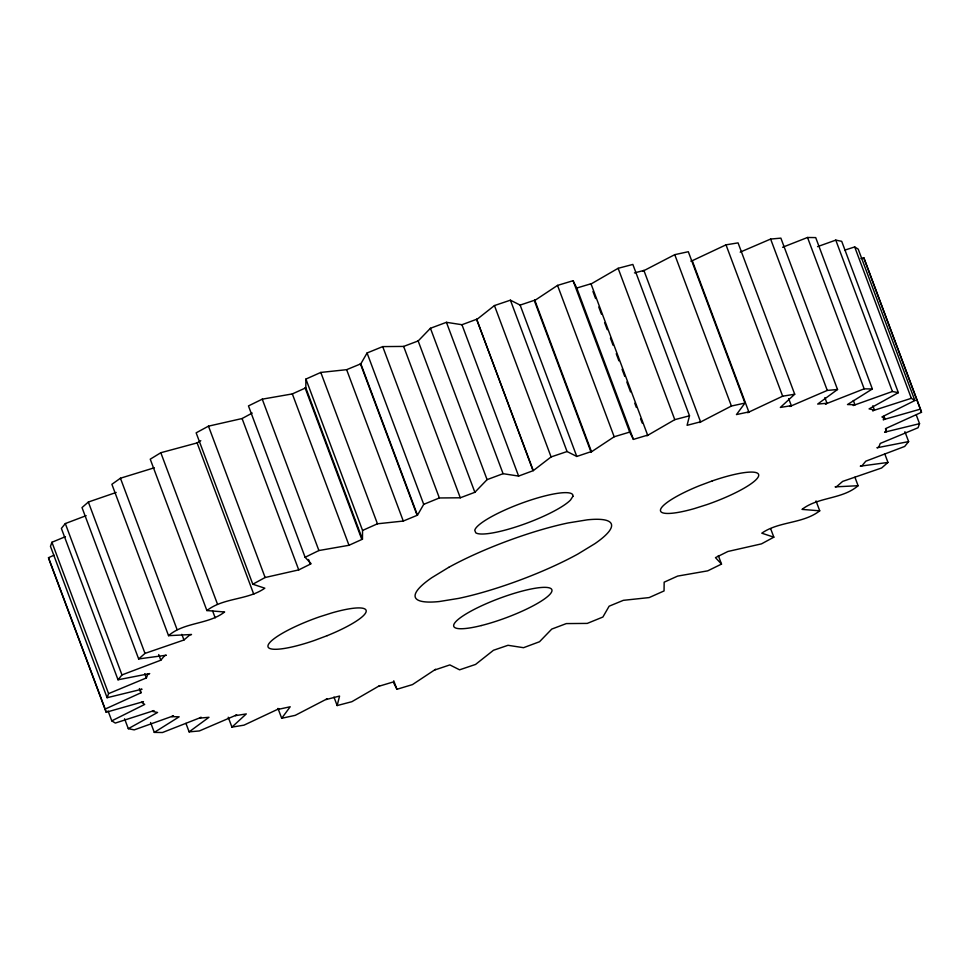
<?xml version="1.0" encoding="UTF-8"?>
<svg xmlns="http://www.w3.org/2000/svg" width="970" height="970" viewBox="0 0 970 970"><rect width="100%" height="100%" fill="white"/><g stroke="black" fill="none" stroke-linecap="round" stroke-linejoin="round"><path stroke-width="1.45" d="M305.805 387.83L292.334 393.917L262.252 399.167L248.465 405.921L305.113 557.277L318.9 550.536L348.994 545.285L362.453 539.199L305.805 387.83L305.914 379.076L320.803 372.432L346.642 369.679L360.828 363.823L417.476 515.191L423.72 504.351L439.361 497.962L460.289 497.792L474.863 492.299L487.086 479.641L503.078 473.687L518.611 476.076L533.294 470.632L476.646 319.275L461.962 324.72L446.43 322.319L430.437 328.272L418.215 340.931L403.641 346.423L382.713 346.605L367.072 352.983L360.828 363.823M362.453 539.199L362.562 530.444L305.914 379.076M532.663 469.674L476.646 319.275M533.294 470.632L551.093 456.931L567.062 451.535L576.786 456.458L591.421 451.547L534.773 300.179L520.138 305.089L510.414 300.179L494.445 305.562L476.537 319.724M718.333 555.604L721.51 564.091L707.724 570.845L677.63 576.095L664.159 582.182L664.05 590.936L649.16 597.581L623.334 600.333L609.136 606.189L602.891 617.029L587.262 623.407L566.322 623.589L551.76 629.081L539.526 641.74L523.533 647.693L508.013 645.293L493.463 650.276L475.555 664.438L459.586 669.821L449.862 664.911L435.227 669.821L435.615 669.276L412.468 684.602L396.936 689.282L393.238 681.971L379.015 686.226L379.694 685.596L351.867 701.698L337.148 705.566L339.573 696.048L326.102 699.552L327.048 698.849L295.244 715.339L281.688 718.285L277.99 708.391M689.5 415.803L674.78 419.658L646.954 435.772L647.633 435.13L590.985 283.773L590.306 284.404L618.132 268.302L632.852 264.434L689.5 415.803L687.075 425.321L700.546 421.817L643.898 270.448L634.465 272.909M65.439 536.665L51.931 542.266L50.464 546.34L107.112 697.709L142.02 689.185L140.129 689.84L140.965 692.798L105.148 709.07L106.191 712.247L143.475 701.625L141.596 702.341L144.724 704.414L111.78 720.855L108.07 710.949M107.112 697.709L108.579 693.635L51.931 542.266M916.359 415.184L919.536 423.672L918.056 427.746L880.251 443.435L878.784 447.218L876.941 447.788L908.623 441.592L904.913 431.686M108.579 693.635L146.385 677.933L147.852 674.162L149.707 673.592L118.025 679.788L61.377 528.42L65.317 523.558L86.148 515.664M534.773 300.179L534.385 300.724L557.532 285.398L573.064 280.718L576.762 288.029L633.41 439.398L647.633 435.13M534.906 302.143L591.033 452.093L591.421 451.547M281.688 718.285L290.188 706.778L277.808 709.446L279.008 708.694L243.991 725.16L231.939 727.124L228.241 717.23M643.898 270.448L642.952 271.151L674.756 254.661L688.312 251.715L744.96 403.071L736.46 414.578L748.84 411.923L692.192 260.554L690.992 261.306L726.009 244.84L738.061 242.876L794.709 394.232L780.353 407.436L791.326 405.678L788.683 398.609M118.025 679.788L121.965 674.926L160.838 660.194L164.573 655.696L166.331 655.211L138.661 658.933L82.013 507.577L88.343 502.036L116.182 492.457M908.623 441.592L904.67 446.455L865.798 461.186L862.063 465.685L860.305 466.17L887.974 462.435L884.798 453.948M231.939 727.124L246.295 713.92L235.322 715.678L236.728 714.902L199.371 730.943L189.126 731.865L185.949 723.377M138.661 658.933L144.991 653.404L183.96 639.994L189.877 634.877L191.514 634.501L168.537 635.665L111.889 484.297L120.438 478.222L154.315 467.782M887.974 462.435L881.633 467.976L842.675 481.387L836.758 486.491L835.121 486.867L858.098 485.715L854.922 477.228M700.546 421.817L699.6 422.52L731.404 406.03L744.96 403.071M189.126 731.865L208.974 717.291L199.662 718.103L201.251 717.303L162.475 732.52L154.291 732.398L150.58 722.492M740.195 252.127L770.629 239.056L780.874 238.135L837.522 389.491L817.674 404.066L826.986 403.265L824.864 397.603M168.537 635.665C184.312 621.928 208.38 624.644 224.616 611.985L206.889 610.554L150.241 459.186L160.814 452.723L197.116 442.914L200.79 440.683M858.098 485.715C842.312 499.441 818.256 496.737 802.02 509.395L819.735 510.826L816.025 500.92M591.033 452.093L614.18 436.767L629.712 432.087L633.41 439.398M748.84 411.923L747.64 412.674L782.657 396.196L794.709 394.232M154.291 732.398L179.159 716.806L171.738 716.648L173.472 715.848L134.224 729.876L128.295 728.688L124.584 718.794M782.596 247.265L807.525 237.48L815.709 237.601L872.357 388.97L847.489 404.551L854.909 404.72L853.321 400.477M206.889 610.554C223.755 597.459 247.617 600.284 264.822 588.196L252.794 584.207L196.146 432.838L208.477 426.157L242.088 418.531L252.212 413.062M819.735 510.826C802.881 523.921 779.019 521.096 761.802 533.185L773.83 537.174L770.653 528.686M791.326 405.678L789.932 406.466L827.277 390.425L837.522 389.491M128.295 728.688L157.564 712.477L152.229 711.349L154.048 710.586L115.309 723.062L111.78 720.855M817.552 246.635L835.776 240.123L841.705 241.312L898.353 392.668L869.084 408.891L874.431 410.019L872.842 405.775M252.794 584.207L265.125 577.514L298.736 569.899L311.152 563.74L305.113 557.277M773.83 537.174L761.498 543.867L727.888 551.481L715.472 557.641L721.51 564.091M826.986 403.265L825.397 404.066L864.173 388.837L872.357 388.97M844.652 250.175L854.691 246.938L858.22 249.144L914.868 400.513L881.924 416.954L885.052 419.028L883.173 419.743L920.457 409.11L921.5 412.298L885.683 428.558L886.519 431.529L884.616 432.183L919.536 423.672M854.909 404.72L853.188 405.508L892.424 391.492L898.353 392.668M106.191 712.247L49.543 560.89L48.5 557.701L54.017 555.204M362.562 530.444L377.451 523.8L403.29 521.048L417.476 515.191M874.431 410.019L872.6 410.783L911.339 398.306L914.868 400.513M576.762 288.029L590.985 283.773M860.936 258.566L863.809 257.753L920.457 409.11M921.5 412.298L863.809 257.753M854.691 246.938L911.339 398.306M835.776 240.123L892.424 391.492M883.985 416.203L885.052 419.028M885.464 428.691L886.519 431.529M807.525 237.48L864.173 388.837M770.629 239.056L827.277 390.425M726.009 244.84L782.657 396.196M674.756 254.661L731.404 406.03M618.132 268.302L674.78 419.658M592.961 291.473L595.604 298.554M598.781 307.041L601.424 314.11M604.601 322.598L607.256 329.667M610.433 338.154L613.076 345.235M616.253 353.723L618.896 360.791M622.073 369.279L624.728 376.348M626.838 382.01L630.548 391.916M634.78 403.229L636.369 407.473M640.6 418.797L642.188 423.041M573.064 280.718L629.712 432.087M557.532 285.398L614.18 436.767M520.138 305.089L576.786 456.458M510.414 300.179L567.062 451.535M494.445 305.562L551.093 456.931M461.962 324.72L518.611 476.076M446.43 322.319L503.078 473.687M430.437 328.272L487.086 479.641M418.021 340.591L474.863 492.299M403.641 346.423L460.289 497.792M382.713 346.605L439.361 497.962M367.072 352.983L423.72 504.351M360.343 363.592L416.991 514.961M346.642 369.679L403.29 521.048M320.803 372.432L377.451 523.8M305.041 387.721L361.689 539.09M292.334 393.917L348.994 545.285M393.759 680.794L396.936 689.282M262.252 399.167L318.9 550.536M308.533 559.508L310.121 563.752M242.088 418.531L298.736 569.899M333.971 697.078L337.148 705.566M208.477 426.157L265.125 577.514M197.116 442.914L253.776 594.283M160.814 452.723L217.462 604.092M212.551 610.76L215.194 617.841M181.839 634.331L183.96 639.994M120.438 478.222L177.086 629.591M158.716 654.532L160.838 660.194M88.343 502.036L144.991 653.404M144.797 673.689L146.385 677.933M139.377 688.554L140.965 692.798M65.317 523.558L121.965 674.926M48.5 557.701L105.148 709.07M572.894 496.349L570.542 499.986A52.319 10.246 -20.5 0 1 521.205 525.17A52.319 10.246 -20.5 0 1 475.761 532.797L474.766 530.311A52.319 10.246 -20.5 0 1 526.455 501.49A52.319 10.246 -20.5 0 1 572.894 496.349M448.698 567.377L431.747 577.72A104.639 20.503 -20.5 0 0 439.301 601.533L458.555 598.405A104.639 20.503 -20.5 0 0 577.962 553.991L594.913 543.649A104.639 20.503 -20.5 0 0 587.359 519.823L568.105 522.951A104.639 20.503 -20.5 0 0 448.698 567.377M712.21 480.926L699.418 485.715A52.319 10.246 -20.5 0 0 660.521 509.735A52.319 10.246 -20.5 0 0 694.35 508.595L706.96 504.594A52.319 10.246 -20.5 0 0 758.649 475.785A52.319 10.246 -20.5 0 0 712.21 480.926M327.242 635.641L314.45 640.442A52.319 10.246 -20.5 0 1 268.011 645.584A52.319 10.246 -20.5 0 1 319.7 616.762L332.31 612.773A52.319 10.246 -20.5 0 1 366.139 611.621A52.319 10.246 -20.5 0 1 327.242 635.641M481.302 625.553A52.319 10.246 -20.5 0 0 551.845 589.724A52.319 10.246 -20.5 0 0 475.349 608.82A52.319 10.246 -20.5 0 0 481.302 625.553"/></g></svg>
